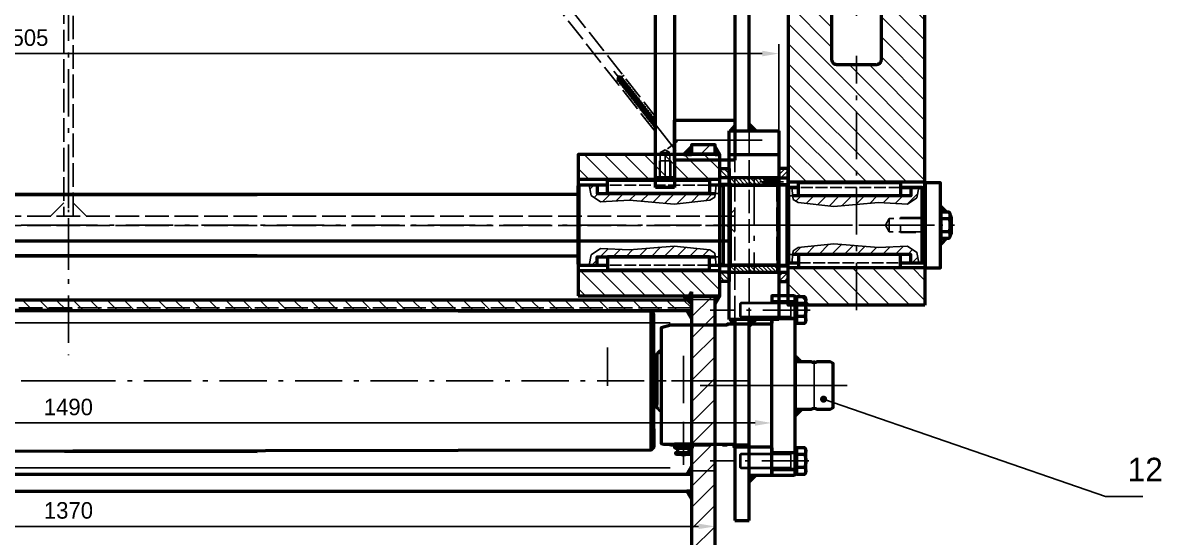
# Model space of a CAD drawing. Extents: x 0 to 5945, y 0 to 4205.
# Drawn here: x 1148 to 2355, y 991 to 1536 of the extents above; entities that cross this region are included whole.
import ezdxf

# ---------------------------------------------------------------- set-up
doc = ezdxf.new("R2010")
doc.units = 0
doc.header["$LTSCALE"] = 5
for name, pattern in [('CENTER', [16, 10, -2.5, 1, -2.5]), ('CENTER2', [8, 5, -1.25, 0.5, -1.25]), ('DASHED', [6.25, 5, -1.25]), ('DASHED2', [3.1, 2.5, -0.6])]:
    doc.linetypes.add(name, pattern=pattern)
doc.layers.get('0').update_dxf_attribs({"color": 4, "linetype": 'CONTINUOUS', "lineweight": 50})
doc.layers.get('Defpoints').update_dxf_attribs({"linetype": 'CONTINUOUS'})
for name, color, linetype, lineweight in [('1', 4, 'CONTINUOUS', 50), ('3', 7, 'DASHED', 25), ('3A', 7, 'DASHED2', 25), ('4', 7, 'CONTINUOUS', 25), ('5', 7, 'CONTINUOUS', 25), ('7', 2, 'CENTER', 25), ('7A', 2, 'CENTER2', 25), ('8', 7, 'CONTINUOUS', 25)]:
    doc.layers.add(name, color=color, linetype=linetype, lineweight=lineweight)
doc.styles.get("Standard").update_dxf_attribs({"font": 'bgdx.shx', "bigfont": 'bghzdx.shx'})
doc.dimstyles.new('GEN-ISO', dxfattribs={"dimscale": 5, "dimtxt": 3.5, "dimasz": 3.5, "dimexe": 2, "dimexo": 0, "dimgap": 1.6, "dimtad": 1, "dimdec": 3, "dimzin": 9, "dimdsep": 46, "dimtxsty": 'Standard', "dimcen": 0, "dimclrd": 256, "dimclre": 256, "dimclrt": 3, "dimadec": 0, "dimazin": 2, "dimtp": 0.1, "dimtm": 0.1, "dimtfac": 0.71, "dimtdec": 3, "dimtmove": 0, "dimatfit": 3, "dimfxl": 0, "dimtzin": 9, "dimlwd": -1, "dimlwe": -1, "dimarcsym": 0})
doc.dimstyles.new('GEN-ISO$7', dxfattribs={"dimscale": 5, "dimtxt": 5, "dimasz": 1.5, "dimexe": 2, "dimexo": 0, "dimgap": 1.6, "dimtad": 1, "dimdec": 3, "dimzin": 9, "dimdsep": 46, "dimtxsty": 'Standard', "dimcen": 0, "dimclrd": 256, "dimclre": 256, "dimclrt": 4, "dimadec": 0, "dimazin": 2, "dimtp": 0.1, "dimtm": 0.1, "dimtfac": 0.71, "dimtdec": 3, "dimtmove": 0, "dimatfit": 3, "dimldrblk": 'DOT', "dimfxl": 0, "dimtzin": 9, "dimlwd": -1, "dimlwe": -1, "dimarcsym": 0})
pattern_1 = [(135, (-1594.542, -2366.011), (-6.735192, -6.735192), [])]
pattern_2 = [(45, (1952.797, -2366.0108), (2.694077, -2.694077), [])]

# ---------------------------------------------------------------- blocks, each defined once
blk = doc.blocks.new('*D11')
at = {"layer": '5'}
for p, q in [((451.7, 1057), (451.7, 1122.3)), ((1941.8, 1057), (1941.8, 1122.3)), ((1924.3, 1112.3), (469.2, 1112.3))]:
    blk.add_line(p, q, dxfattribs=at)
for points in [[(469.2, 1115.2), (469.2, 1109.4), (451.7, 1112.3)], [(1924.3, 1115.3), (1924.3, 1109.4), (1941.8, 1112.3)]]:
    blk.add_solid(points, dxfattribs=at)
at = {"layer": 'Defpoints', "color": 0}
for p in [(451.7, 1112.3), (451.7, 1057), (1941.8, 1057)]:
    blk.add_point(p, dxfattribs=at)
at = {"layer": '5', "color": 3, "insert": (1196.7, 1129.1), "char_height": 17.5, "attachment_point": 5, "rotation": 0.0002}
blk.add_mtext('1490', dxfattribs=at)
blk = doc.blocks.new('*D12')
at = {"layer": '5'}
for p, q in [((511.8, 1009), (511.8, 992.7)), ((1864.3, 1002.7), (529.3, 1002.7)), ((1881.8, 1009), (1881.8, 992.7))]:
    blk.add_line(p, q, dxfattribs=at)
for points in [[(529.3, 1005.6), (529.3, 999.8), (511.8, 1002.7)], [(1864.3, 1005.6), (1864.3, 999.8), (1881.8, 1002.7)]]:
    blk.add_solid(points, dxfattribs=at)
at = {"layer": 'Defpoints', "color": 0}
for p in [(511.8, 1009), (511.8, 1002.7), (1881.8, 1009)]:
    blk.add_point(p, dxfattribs=at)
at = {"layer": '5', "color": 3, "insert": (1196.8, 1019.5), "char_height": 17.5, "attachment_point": 5}
blk.add_mtext('1370', dxfattribs=at)
blk = doc.blocks.new('*D15')
at = {"layer": '5'}
for p, q in [((444.3, 1422), (444.3, 1513.8)), ((1949.3, 1422), (1949.3, 1513.8)), ((1931.8, 1503.8), (461.8, 1503.8))]:
    blk.add_line(p, q, dxfattribs=at)
for points in [[(461.8, 1506.8), (461.8, 1500.9), (444.3, 1503.8)], [(1931.8, 1506.8), (1931.8, 1500.9), (1949.3, 1503.8)]]:
    blk.add_solid(points, dxfattribs=at)
at = {"layer": 'Defpoints', "color": 0}
for p in [(444.3, 1503.8), (444.3, 1422), (1949.3, 1422)]:
    blk.add_point(p, dxfattribs=at)
at = {"layer": '5', "color": 3, "insert": (1149.5, 1520.6), "char_height": 17.5, "attachment_point": 5}
blk.add_mtext('1505', dxfattribs=at)
blk = doc.blocks.new('_Dot')
at = {"color": 0, "linetype": 'ByBlock', "lineweight": -2}
blk.add_line((-0.5, 0), (-1, 0), dxfattribs=at)
at = {"color": 0, "linetype": 'ByBlock', "const_width": 0.5}
blk.add_lwpolyline([(-0.25, 0, 1), (0.25, 0, 1)], format="xyb", close=True, dxfattribs=at)
blk = doc.blocks.new('*X252')
at = {"layer": '8', "lineweight": 25}
for p, q in [((2.1, 23.3), (-10, 11.2)), ((-10, -10), (10, 10)), ((10, -11.2), (-2, -23.2))]:
    blk.add_line(p, q, dxfattribs=at)
blk = doc.blocks.new('*X253')
at = {"layer": '8', "lineweight": 25}
for p, q in [((-3, 18.2), (-7.5, 13.7)), ((-7.5, -7.5), (12.5, 12.5)), ((12.5, -8.7), (-7.1, -28.3))]:
    blk.add_line(p, q, dxfattribs=at)
blk = doc.blocks.new('22107630-Ds')
at = {"layer": '1'}
for p, q in [((-398.4, -56), (-398.4, 88.9)), ((-394, 88.9), (-312, 88.9)), ((-307.6, -56), (-307.6, 88.9)), ((6, 88.9), (8.7, 88.9)), ((7, 87.9), (8.2, 87.9)), ((45.3, 88.9), (48, 88.9)), ((45.8, 87.9), (47, 87.9)), ((-394, -56), (-312, -56)), ((-361, -55), (-393, -55)), ((-313, -55), (-345, -55)), ((6, -56), (48, -56))]:
    blk.add_line(p, q, dxfattribs=at)
for points in [[(-438, -56), (-438, 89), (-394, 88.9), (-393, 87.9), (-393, 77.9)], [(-313, -30.1), (-313, -55), (-312, -56), (6, -56), (7, -55), (7, -9.5)], [(-393, -30.1), (-393, -55), (-394, -56), (-438, -56)], [(-313, -30.1), (-322, -30.1)]]:
    blk.add_lwpolyline(points, dxfattribs=at)
blk.add_lwpolyline([(7, -9.5), (-178, -9.5, -0.414214), (-183, -4.5), (-183, 37.5, -0.414214), (-178, 42.5), (7, 42.5), (7, 87.9), (6, 88.9), (-312, 88.9), (-313, 87.9), (-313, 77.9)], format="xyb", dxfattribs=at)
at = {"layer": '1', "flags": 128}
for points in [[(47, 42.5), (67, 42.5), (67, 88.9), (48, 88.9), (47, 87.9)], [(47, -55), (48, -56), (67, -56), (67, -9.5), (47, -9.5)]]:
    blk.add_lwpolyline(points, close=True, dxfattribs=at)
at = {"layer": '7'}
blk.add_line((-131.3, 16.5), (80.7, 16.5), dxfattribs=at)
at = {"layer": '7', "flags": 128}
for points in [[(-353, 93.9), (-353, 88.9), (-353, -56), (-353, -61)], [(-443, 16.5), (-438, 16.5), (-173.5, 16.5)]]:
    blk.add_lwpolyline(points, dxfattribs=at)
at = {"layer": '7A', "flags": 128}
for points in [[(0, 30), (0, 30), (0, 105.4), (0, 105.4)], [(27, 95), (27, 95), (27, -77.5), (27, -77.5)], [(0, 3), (0, 3), (0, -72.5), (0, -72.5)]]:
    blk.add_lwpolyline(points, dxfattribs=at)
at = {"layer": '8', "lineweight": 25}
for p, q in [((-438, 87.3), (-436.4, 89)), ((-415.2, 88.9), (-438, 66.1)), ((-438, 44.9), (-398.4, 84.5)), ((-307.6, -36.8), (-181.8, 88.9)), ((-203.1, 88.9), (-307.6, -15.6)), ((-307.6, 5.6), (-224.3, 88.9)), ((-245.5, 88.9), (-307.6, 26.8)), ((-307.6, 48), (-266.7, 88.9)), ((-287.9, 88.9), (-307.6, 69.3)), ((-160.6, 88.9), (-305.6, -56)), ((-284.4, -56), (-139.4, 88.9)), ((-118.2, 88.9), (-164.7, 42.5)), ((-143.5, 42.5), (-97, 88.9)), ((-75.8, 88.9), (-122.3, 42.5)), ((-101.1, 42.5), (-54.6, 88.9)), ((-33.3, 88.9), (-79.8, 42.5)), ((-58.6, 42.5), (-12.1, 88.9)), ((7, 86.9), (-37.4, 42.5)), ((-398.4, 63.3), (-438, 23.7)), ((-16.2, 42.5), (7, 65.7)), ((-438, 2.5), (-398.4, 42.1)), ((7, 44.4), (5, 42.5)), ((-183, 24.1), (-263.2, -56)), ((-398.4, 20.9), (-438, -18.7)), ((-242, -56), (-183, 2.9)), ((-438, -39.9), (-398.4, -0.3)), ((-174.3, -9.5), (-220.8, -56)), ((-199.6, -56), (-153.1, -9.5)), ((-131.8, -9.5), (-178.3, -56)), ((-157.1, -56), (-110.6, -9.5)), ((-89.4, -9.5), (-135.9, -56)), ((-114.7, -56), (-68.2, -9.5)), ((-47, -9.5), (-93.5, -56)), ((-72.3, -56), (-25.8, -9.5)), ((-4.6, -9.5), (-51.1, -56)), ((-398.4, -21.5), (-432.9, -56)), ((-29.8, -56), (7, -19.2)), ((-411.7, -56), (-398.4, -42.8)), ((7, -40.4), (-8.6, -56))]:
    blk.add_line(p, q, dxfattribs=at)
at = {"layer": '8'}
for name, p in [('*X253', (54.5, 70.7)), ('*X252', (57, -32.8))]:
    blk.add_blockref(name, p, dxfattribs=at)
blk = doc.blocks.new('22107631-V')
at = {"layer": '1', "flags": 128}
blk.add_lwpolyline([(0, -45), (16.2, -45), (16.2, 45), (0, 45)], close=True, dxfattribs=at)
at = {"layer": '7A'}
blk.add_line((-15, 0.2), (31.2, 0.2), dxfattribs=at)
blk = doc.blocks.new('*X258')
at = {"layer": '8', "lineweight": 25}
for p, q in [((-0.2, 15), (0.2, 15)), ((0.2, 5), (-0.2, 5)), ((-0.2, -5), (0.2, -5)), ((0.2, -15), (-0.2, -15))]:
    blk.add_line(p, q, dxfattribs=at)
blk = doc.blocks.new('22107632-Ss')
at = {"layer": '1'}
for p, q in [((-8.8, 26.9), (-2.7, 20.8)), ((-27.5, 15.1), (-25.5, 15.1)), ((0, 13.9), (-8.8, 13.9)), ((0, 0), (-8.8, 0)), ((-27.5, -0.9), (-25.5, -0.9)), ((-2.7, -6.9), (-8.8, -13.1))]:
    blk.add_line(p, q, dxfattribs=at)
at = {"layer": '1', "flags": 128}
blk.add_lwpolyline([(-9.3, -13.1), (-8.8, -13.1), (-8.8, 26.9), (-9.3, 26.9)], close=True, dxfattribs=at)
for points in [[(1.2, 18.7), (0, 20.8), (-8.8, 20.8), (-8.8, -6.9), (0, -6.9), (1.2, -4.9), (1.2, 18.7)], [(1.2, 16.9), (2.2, 15.9), (2.2, -2.1), (1.2, -3.1)]]:
    blk.add_lwpolyline(points, dxfattribs=at)
blk.add_lwpolyline([(0, 20.8, -0.343148), (0, 13.9, -0.171574), (0, 0, -0.343148), (0, -6.9)], format="xyb", dxfattribs=at)
at = {"layer": '4'}
for p, q in [((-27.5, 14.1), (-25.5, 14.1)), ((-27.5, 0.1), (-25.5, 0.1))]:
    blk.add_line(p, q, dxfattribs=at)
at = {"layer": '8'}
blk.add_blockref('*X258', (-9.1, 7.6), dxfattribs=at)
blk = doc.blocks.new('22107629-V')
at = {"layer": '8'}
h = blk.add_hatch(dxfattribs=at)
h.set_pattern_fill('ANSI31', color=256, scale=3, angle=90, style=0)
h.set_pattern_definition(pattern_1)
h.paths.add_polyline_path([(342.9, 27.3), (343.4, 31), (337.3, 31), (337.3, 31), (229.3, 31), (229.3, 31), (218.3, 31), (218.3, 40), (209.8, 40), (212, 29), (221.8, 22.3), (252.6, 23.8), (299.9, 19.7), (337.7, 23.8)])
h = blk.add_hatch(dxfattribs=at)
h.set_pattern_fill('ANSI31', color=256, scale=3, style=0)
h.set_pattern_definition([(135, (4072.247, 630.506), (6.735192, 6.735192), [])])
h.paths.add_polyline_path([(426.1, 29.8), (425.6, 33.5), (431.8, 33.5), (431.8, 33.5), (539.8, 33.5), (539.8, 33.5), (550.8, 33.5), (550.8, 42.5), (559.2, 42.5), (557, 31.5), (547.2, 24.8), (516.4, 26.3), (469.1, 22.2), (431.3, 26.3)])
h = blk.add_hatch(dxfattribs=at)
h.set_pattern_fill('ANSI31', color=256, scale=3, angle=90, style=0)
h.set_pattern_definition(pattern_1)
h.paths.add_polyline_path([(342.9, -27.3), (343.4, -31), (337.3, -31), (337.3, -31), (229.3, -31), (229.3, -31), (218.3, -31), (218.3, -40), (209.8, -40), (212, -29), (221.8, -22.3), (252.6, -23.8), (299.9, -19.7), (337.7, -23.8)])
h = blk.add_hatch(dxfattribs=at)
h.set_pattern_fill('ANSI31', color=256, scale=3, angle=90, style=0)
h.set_pattern_definition(pattern_1)
h.paths.add_polyline_path([(426.1, -29.8), (425.6, -33.5), (431.8, -33.5), (431.8, -33.5), (539.8, -33.5), (539.8, -33.5), (550.8, -33.5), (550.8, -42.5), (559.2, -42.5), (557, -31.5), (547.2, -24.8), (516.4, -26.3), (469.1, -22.2), (431.3, -26.3)])
at = {"layer": '1'}
for points in [[(229.3, -40), (206.3, -40), (205.3, -39), (205.3, 0.2), (205.3, -0.2), (205.3, 39), (206.3, 40), (229.3, 40)], [(218.3, 40), (218.3, 31), (343.4, 31)], [(550.8, 42.5), (550.8, 33.5), (425.6, 33.5)], [(218.3, -40), (218.3, -31), (343.4, -31)], [(550.8, -42.5), (550.8, -33.5), (425.6, -33.5)]]:
    blk.add_lwpolyline(points, dxfattribs=at)
at = {"layer": '1', "flags": 128}
for points in [[(206.3, -40), (206.3, 0.1), (206.3, -0.1), (206.3, 40)], [(348.3, -40), (348.3, 0.1), (348.3, -0.1), (348.3, 40)], [(349.3, -42.5), (349.3, 0.1), (349.3, -0.1), (349.3, 42.5)], [(416.8, -42.5), (416.8, 0.1), (416.8, -0.1), (416.8, 42.5)], [(420.8, -42.5), (420.8, 0.1), (420.8, -0.1), (420.8, 42.5)], [(569.8, -42.5), (569.8, 0.1), (569.8, -0.1), (569.8, 42.5)], [(570.8, -41.5), (570.8, 0.1), (570.8, -0.1), (570.8, 41.5)]]:
    blk.add_lwpolyline(points, dxfattribs=at)
at = {"layer": '1'}
for points in [[(337.3, 40), (348.3, 40), (348.3, 41.5), (349.3, 42.5), (416.8, 42.5, 0.198753), (417, 41.8, 0.198463), (417.8, 41.5), (419.8, 41.5, 0.198462), (420.5, 41.8, 0.198731), (420.8, 42.5), (431.8, 42.5)], [(539.8, 42.5), (569.8, 42.5), (570.8, 41.5), (570.8, 34.5, 0.413755), (572.8, 32.5), (1310.8, 32.5)], [(1681.8, 42.5), (1651.8, 42.5), (1650.8, 41.5), (1650.8, 34.5, -0.413573), (1648.8, 32.5), (910.8, 32.5)], [(1310.8, -32.5), (572.8, -32.5, 0.199034), (571.3, -33.1, 0.19873), (570.8, -34.5), (570.8, -41.5), (569.8, -42.5), (539.8, -42.5, 0.198731)], [(910.8, -32.5), (1648.8, -32.5, -0.199034), (1650.2, -33.1, -0.198569), (1650.8, -34.5), (1650.8, -41.5), (1651.8, -42.5), (1681.8, -42.5, -0.414645)], [(431.8, -42.5), (420.8, -42.5, 0.198731), (420.5, -41.8, 0.199154), (419.8, -41.5), (417.8, -41.5, 0.199154), (417, -41.8, 0.198753), (416.8, -42.5), (349.3, -42.5), (348.3, -41.5), (348.3, -40), (337.3, -40)]]:
    blk.add_lwpolyline(points, format="xyb", dxfattribs=at)
at = {"layer": '3'}
blk.add_line((241.3, 7), (241.3, -7), dxfattribs=at)
for points in [[(420.8, 42.5), (420.8, 33.5), (425.6, 33.5)], [(420.8, -42.5), (420.8, -33.5), (425.6, -33.5)]]:
    blk.add_lwpolyline(points, dxfattribs=at)
at = {"layer": '3', "flags": 128}
for points in [[(205.3, 8), (229.3, 8), (229.3, -8), (205.3, -8)], [(205.3, 7), (241.3, 7), (245.3, 0), (241.3, -7), (205.3, -7)]]:
    blk.add_lwpolyline(points, dxfattribs=at)
at = {"layer": '3A'}
for points in [[(229.3, 40), (337.3, 40)], [(343.4, 31), (348.3, 31), (348.3, 40)], [(431.8, 42.5), (539.8, 42.5)], [(343.4, -31), (348.3, -31), (348.3, -40)], [(337.3, -40), (229.3, -40)], [(431.8, -42.5), (539.8, -42.5)]]:
    blk.add_lwpolyline(points, dxfattribs=at)
at = {"layer": '4'}
for points in [[(209.8, 40), (212, 29), (221.8, 22.3), (252.6, 23.8), (299.9, 19.7), (337.7, 23.8), (342.9, 27.3), (344.5, 40)], [(559.2, 42.5), (557, 31.5), (547.2, 24.8), (516.4, 26.3), (469.1, 22.2), (431.3, 26.3), (426.1, 29.8), (424.5, 42.5)], [(209.8, -40), (212, -29), (221.8, -22.3), (252.6, -23.8), (299.9, -19.7), (337.7, -23.8), (342.9, -27.3), (344.5, -40)], [(559.2, -42.5), (557, -31.5), (547.2, -24.8), (516.4, -26.3), (469.1, -22.2), (431.3, -26.3), (426.1, -29.8), (424.5, -42.5)]]:
    blk.add_lwpolyline(points, dxfattribs=at)
at = {"layer": '4', "flags": 128}
blk.add_lwpolyline([(346.8, -40), (346.8, 0.1), (346.8, -0.1), (346.8, 40)], dxfattribs=at)
at = {"layer": '7'}
for p, q in [((200, 0), (1110.8, 0)), ((1110.8, 0), (2021.5, 0))]:
    blk.add_line(p, q, dxfattribs=at)
at = {"layer": '7A'}
blk.add_line((1110.8, 47.5), (1110.8, -47.5), dxfattribs=at)
blk = doc.blocks.new('22107591-Ss')
at = {"layer": '8'}
h = blk.add_hatch(dxfattribs=at)
h.set_pattern_fill('ANSI31', color=256, scale=1.2, angle=90, style=0)
h.set_pattern_definition(pattern_2)
h.paths.add_polyline_path([(0, 60), (10, 60), (10, 50), (0, 50)])
h = blk.add_hatch(dxfattribs=at)
h.set_pattern_fill('ANSI31', color=256, scale=1.2, angle=90, style=0)
h.set_pattern_definition(pattern_2)
h.paths.add_polyline_path([(0, -60), (10, -60), (10, -50), (0, -50)])
at = {"layer": '1'}
for p, q in [((0, 50), (10, 50)), ((0, 43), (10, 43)), ((0, -43), (10, -43)), ((0, -50), (10, -50))]:
    blk.add_line(p, q, dxfattribs=at)
at = {"layer": '1', "flags": 128}
blk.add_lwpolyline([(0, -42.505), (0, -59.82), (10, -59.82), (10, 60), (0, 60), (0, 42.505)], dxfattribs=at)
at = {"layer": '7'}
blk.add_line((-3.258, 0), (12.779, 0), dxfattribs=at)
blk = doc.blocks.new('*X224')
at = {"layer": '8', "lineweight": 25}
for p, q in [((-1.1, 4), (-1.3, 4)), ((-1.3, 3), (-0.5, 3)), ((0.1, 2), (-1.3, 2)), ((-1.3, 1), (0.7, 1)), ((1.3, 0), (-1.3, 0)), ((-1.3, -1), (1.9, -1)), ((2.5, -2), (-1.3, -2)), ((-1.3, -3), (3, -3)), ((3.6, -4), (-1.3, -4))]:
    blk.add_line(p, q, dxfattribs=at)
blk = doc.blocks.new('*X225')
at = {"layer": '8', "lineweight": 25}
for p, q in [((-1.1, 4), (-1.3, 4)), ((-1.3, 3), (-0.5, 3)), ((0.1, 2), (-1.3, 2)), ((-1.3, 1), (0.7, 1)), ((1.3, 0), (-1.3, 0)), ((-1.3, -1), (1.9, -1)), ((2.5, -2), (-1.3, -2)), ((-1.3, -3), (3, -3)), ((3.6, -4), (-1.3, -4))]:
    blk.add_line(p, q, dxfattribs=at)
blk = doc.blocks.new('*X226')
at = {"layer": '8', "lineweight": 25}
for p, q in [((3.6, 4), (-1.3, 4)), ((-1.3, 3), (3, 3)), ((2.5, 2), (-1.3, 2)), ((-1.3, 1), (1.9, 1)), ((1.3, 0), (-1.3, 0)), ((-1.3, -1), (0.7, -1)), ((0.1, -2), (-1.3, -2)), ((-1.3, -3), (-0.5, -3)), ((-1.1, -4), (-1.3, -4))]:
    blk.add_line(p, q, dxfattribs=at)
blk = doc.blocks.new('*X227')
at = {"layer": '8', "lineweight": 25}
for p, q in [((3.6, 4), (-1.3, 4)), ((-1.3, 3), (3, 3)), ((2.5, 2), (-1.3, 2)), ((-1.3, 1), (1.9, 1)), ((1.3, 0), (-1.3, 0)), ((-1.3, -1), (0.7, -1)), ((0.1, -2), (-1.3, -2)), ((-1.3, -3), (-0.5, -3)), ((-1.1, -4), (-1.3, -4))]:
    blk.add_line(p, q, dxfattribs=at)
blk = doc.blocks.new('*X228')
at = {"layer": '8', "lineweight": 25}
for p, q in [((-3.6, 4), (1.3, 4)), ((1.3, 3), (-3, 3)), ((-2.5, 2), (1.3, 2)), ((1.3, 1), (-1.9, 1)), ((-1.3, 0), (1.3, 0)), ((1.3, -1), (-0.7, -1)), ((-0.1, -2), (1.3, -2)), ((1.3, -3), (0.5, -3)), ((1.1, -4), (1.3, -4))]:
    blk.add_line(p, q, dxfattribs=at)
blk = doc.blocks.new('*X229')
at = {"layer": '8', "lineweight": 25}
for p, q in [((-1.3, 0), (1.3, 0)), ((1.3, 1), (-0.7, 1)), ((-0.1, 2), (1.3, 2)), ((1.3, 3), (0.5, 3)), ((1.1, 4), (1.3, 4)), ((-3.6, -4), (1.3, -4)), ((1.3, -3), (-3, -3)), ((-2.5, -2), (1.3, -2)), ((1.3, -1), (-1.9, -1))]:
    blk.add_line(p, q, dxfattribs=at)
blk = doc.blocks.new('*X235')
at = {"layer": '8', "lineweight": 50}
for p, q in [((-2.3, 3.5), (5.8, 3.5)), ((4.1, 1.7), (-2.3, 1.7)), ((-2.3, 0), (2.3, 0)), ((0.6, -1.7), (-2.3, -1.7)), ((-2.3, -3.5), (-1.2, -3.5))]:
    blk.add_line(p, q, dxfattribs=at)
blk = doc.blocks.new('*X244')
at = {"layer": '8', "lineweight": 25}
for p, q in [((-60.7, 13.6), (-77.2, -2.9)), ((-66, -13), (-39.4, 13.6)), ((-18.2, 13.6), (-44.8, -13)), ((-23.6, -13), (3, 13.6)), ((24.2, 13.6), (-2.4, -13)), ((18.8, -13), (45.4, 13.6)), ((66.6, 13.6), (40.1, -13)), ((61.3, -13), (72.8, -1.4))]:
    blk.add_line(p, q, dxfattribs=at)
blk = doc.blocks.new('*X245')
at = {"layer": '8', "lineweight": 25}
for p, q in [((-60.2, 14.1), (-80.5, -6.3)), ((-65.5, -12.5), (-39, 14.1)), ((-17.8, 14.1), (-44.3, -12.5)), ((-23.1, -12.5), (3.4, 14.1)), ((24.7, 14.1), (-1.9, -12.5)), ((19.3, -12.5), (45.9, 14.1)), ((67.1, 14.1), (40.6, -12.5)), ((61.8, -12.5), (69.5, -4.8))]:
    blk.add_line(p, q, dxfattribs=at)
blk = doc.blocks.new('*X246')
at = {"layer": '8', "lineweight": 50}
for p, q in [((-2, 3.5), (-1.5, 3.5)), ((0.2, 1.7), (-2, 1.7)), ((-2, 0), (2, 0)), ((3.7, -1.8), (-2, -1.8)), ((-2, -3.5), (5.5, -3.5))]:
    blk.add_line(p, q, dxfattribs=at)
blk = doc.blocks.new('22107624-Ss1')
at = {"layer": '8'}
h = blk.add_hatch(dxfattribs=at)
h.set_pattern_fill('ANSI31', color=256, scale=5, angle=90, style=0)
h.set_pattern_definition([(135, (-1891.309, -2394.835), (-11.22532, -11.22532), [])])
h.paths.add_polyline_path([(152.6, 153.4), (152.6, 155.4), (127.6, 155.4), (127.6, 145.9), (152.6, 145.9)])
h = blk.add_hatch(dxfattribs=at)
h.set_pattern_fill('ANSI31', color=256, scale=5, angle=90, style=0)
h.set_pattern_definition([(135, (-6205.532, -1251.612), (-11.22532, -11.22532), [])])
h.paths.add_polyline_path([(152.6, -5.1), (127.6, -5.1), (127.6, -410.4), (152.6, -410.4)])
h.paths.add_polyline_path([(152.6, -490.4), (127.6, -490.4), (127.6, -510.5), (152.6, -510.5)])
h = blk.add_hatch(dxfattribs=at)
h.set_pattern_fill('ANSI31', color=256, scale=4, style=0)
h.set_pattern_definition([(45, (-2091.309, -2394.835), (-8.980256, 8.980256), [])])
h.paths.add_polyline_path([(1472.6, -20.4), (1472.6, -12.6), (1468.8, -8.7), (156.9, -8.7), (152.6, -13.1), (152.6, -20.4)])
at = {"layer": '1'}
for p, q in [((122.6, 118.9), (272.6, 118.9)), ((122.6, 22), (272.6, 22)), ((161.1, -4.6), (152.6, -13.1)), ((152.6, -194.1), (1472.6, -194.1)), ((1472.6, -211.6), (152.6, -211.6))]:
    blk.add_line(p, q, dxfattribs=at)
at = {"layer": '1', "flags": 128}
for points in [[(127.6, 153.9), (127.6, 145.4), (122.6, 145.4), (127.6, 153.9)], [(152.6, 145.4), (152.6, 153.4), (160.6, 145.4), (152.6, 145.4)], [(127.6, -13.1), (127.6, -4.6), (122.6, -4.6), (127.6, -13.1)], [(127.6, -410.4), (127.6, -5.1), (152.6, -5.1), (152.6, -410.4)], [(152.6, -0.2), (152.6, -8.7), (157.6, -8.7), (152.6, -0.2)], [(152.6, -28.9), (152.6, -20.4), (157.6, -20.4), (152.6, -28.9)], [(152.6, -185.6), (152.6, -194.1), (157.6, -194.1), (152.6, -185.6)], [(152.6, -220.1), (152.6, -211.6), (157.6, -211.6), (152.6, -220.1)]]:
    blk.add_lwpolyline(points, dxfattribs=at)
for points in [[(272.6, -4.6), (122.6, -4.6), (122.6, 145.4), (272.6, 145.4)], [(152.6, 145.9), (127.6, 145.9), (127.6, 155.4), (152.6, 155.4)]]:
    blk.add_lwpolyline(points, close=True, dxfattribs=at)
at = {"layer": '1'}
for points in [[(122.6, 113.7), (123.6, 112.9), (133.6, 112.9)], [(241.6, 112.9), (272.6, 112.9)], [(133.6, 27.9), (123.6, 27.9), (122.6, 26.9)], [(272.6, 27.9), (241.6, 27.9)]]:
    blk.add_lwpolyline(points, dxfattribs=at)
blk.add_lwpolyline([(152.6, -20.4), (1472.6, -20.4), (1472.6, -8.7), (152.6, -8.7)], close=True, dxfattribs=at)
at = {"layer": '3'}
for p, q in [((127.6, -8.5), (152.6, -8.5)), ((152.6, -17.2), (1472.6, -17.2)), ((127.6, -190), (152.6, -190))]:
    blk.add_line(p, q, dxfattribs=at)
at = {"layer": '4'}
for p, q in [((175, -33.2), (1450.2, -33.2)), ((175, -186.7), (1450.2, -186.7))]:
    blk.add_line(p, q, dxfattribs=at)
at = {"layer": '4', "flags": 128}
for points in [[(272.6, 145.4), (122.6, 145.4), (122.6, 118.9), (272.6, 118.9)], [(272.6, 22), (122.6, 22), (122.6, -4.6), (272.6, -4.6)]]:
    blk.add_lwpolyline(points, close=True, dxfattribs=at)
at = {"layer": '8'}
for name, p in [('*X244', (199.8, 131.8)), ('*X229', (126.3, 149.6)), ('*X246', (154.6, 149.5)), ('*X245', (203.1, 7.9)), ('*X228', (126.3, -8.7)), ('*X224', (153.9, -4.6)), ('*X235', (154.9, -8.4)), ('*X226', (153.9, -24.5)), ('*X225', (153.9, -189.9)), ('*X227', (153.9, -215.8))]:
    blk.add_blockref(name, p, dxfattribs=at)
blk = doc.blocks.new('22107565-Ss')
at = {"layer": '1'}
for points in [[(-881.5, 31), (-773.5, 31), (-773.5, 45), (-881.5, 45)], [(-679, 33.5), (-571, 33.5), (-571, 47.5), (-679, 47.5)], [(-881.5, -31), (-773.5, -31), (-773.5, -45), (-881.5, -45)], [(-679, -33.5), (-571, -33.5), (-571, -47.5), (-679, -47.5)]]:
    blk.add_lwpolyline(points, close=True, dxfattribs=at)
at = {"xscale": -1, "rotation": 270}
blk.add_blockref('22107630-Ds', (-851.4, 353), dxfattribs=at)
for name, p in [('22107624-Ss1', (-812.6, -70.4)), ('22107591-Ss', (-700, 0)), ('22107629-V', (-1110.8, 0))]:
    blk.add_blockref(name, p)
at = {"xscale": -1}
for name, p in [('22107591-Ss', (-752.5, 0)), ('22107631-V', (-907.5, -0.2)), ('22107632-Ss', (-933, -7.1))]:
    blk.add_blockref(name, p, dxfattribs=at)
blk = doc.blocks.new('22107666-V')
at = {"layer": '1'}
for p, q in [((149.5, -5.5), (153, -5.5)), ((149.5, -7.5), (149.5, -57.5)), ((149.5, -59.5), (153, -59.5))]:
    blk.add_line(p, q, dxfattribs=at)
at = {"layer": '7'}
for p, q in [((202, 2.8), (202, -37.9)), ((121.5, -6.1), (121.5, -59.5)), ((773, -32.5), (80.6, -32.5))]:
    blk.add_line(p, q, dxfattribs=at)
blk = doc.blocks.new('22107648-V')
at = {"layer": '1'}
for p, q in [((203, 73.5), (203, -73.5)), ((200, 0), (200, 70.5)), ((200, -51), (200, 0))]:
    blk.add_line(p, q, dxfattribs=at)
for points in [[(200, 51), (200, 70.5), (203, 73.5), (1020, 75)], [(1440, 51), (1440, 70.5), (1437, 73.5), (620, 75)], [(200, -51), (200, -70.5), (203, -73.5), (1020, -75)], [(1440, -51), (1440, -70.5), (1437, -73.5), (620, -75)]]:
    blk.add_lwpolyline(points, dxfattribs=at)
blk = doc.blocks.new('*X218')
at = {"layer": '8', "lineweight": 25}
for p, q in [((-1.6, -1.8), (-1.6, 0.2)), ((-1.2, 0.5), (-1.2, -1.8)), ((-0.9, -1.8), (-0.9, 0.9)), ((-0.5, 1.2), (-0.5, -1.8)), ((-0.2, -1.8), (-0.2, 1.6)), ((0.2, 1.9), (0.2, -1.8)), ((0.5, -1.8), (0.5, 2.3)), ((0.9, 2.6), (0.9, -1.8)), ((1.2, -1.8), (1.2, 3)), ((1.6, 3.3), (1.6, -1.8)), ((1.9, -1.8), (1.9, 3.7)), ((2.3, 4), (2.3, -1.8)), ((2.6, -1.8), (2.6, 4.4)), ((3, 4.7), (3, -1.8)), ((3.3, -1.8), (3.3, 5.1)), ((-3.3, -1.6), (-3.3, -1.8)), ((-3, -1.8), (-3, -1.2)), ((-2.6, -0.9), (-2.6, -1.8)), ((-2.3, -1.8), (-2.3, -0.5)), ((-1.9, -0.2), (-1.9, -1.8))]:
    blk.add_line(p, q, dxfattribs=at)
blk = doc.blocks.new('*X219')
at = {"layer": '8', "lineweight": 25}
for p, q in [((-3.3, 1.6), (-3.3, 1.8)), ((-3, 1.8), (-3, 1.2)), ((-2.6, 0.9), (-2.6, 1.8)), ((-2.3, 1.8), (-2.3, 0.5)), ((-1.9, 0.2), (-1.9, 1.8)), ((-1.6, 1.8), (-1.6, -0.2)), ((-1.2, -0.5), (-1.2, 1.8)), ((-0.9, 1.8), (-0.9, -0.9)), ((-0.5, -1.2), (-0.5, 1.8)), ((-0.2, 1.8), (-0.2, -1.6)), ((0.2, -1.9), (0.2, 1.8)), ((0.5, 1.8), (0.5, -2.3)), ((0.9, -2.6), (0.9, 1.8)), ((1.2, 1.8), (1.2, -3)), ((1.6, -3.3), (1.6, 1.8)), ((1.9, 1.8), (1.9, -3.7)), ((2.3, -4), (2.3, 1.8)), ((2.6, 1.8), (2.6, -4.4)), ((3, -4.7), (3, 1.8)), ((3.3, 1.8), (3.3, -5.1))]:
    blk.add_line(p, q, dxfattribs=at)
blk = doc.blocks.new('*X220')
at = {"layer": '8', "lineweight": 50}
for p, q in [((-3.3, 1.6), (-3.3, 1.8)), ((-3, 1.8), (-3, 1.2)), ((-2.6, 0.9), (-2.6, 1.8)), ((-2.3, 1.8), (-2.3, 0.5)), ((-1.9, 0.2), (-1.9, 1.8)), ((-1.6, 1.8), (-1.6, -0.2)), ((-1.2, -0.5), (-1.2, 1.8)), ((-0.9, 1.8), (-0.9, -0.9)), ((-0.5, -1.2), (-0.5, 1.8)), ((-0.2, 1.8), (-0.2, -1.6)), ((0.2, -1.9), (0.2, 1.8)), ((0.5, 1.8), (0.5, -2.3)), ((0.9, -2.6), (0.9, 1.8)), ((1.2, 1.8), (1.2, -3)), ((1.6, -3.3), (1.6, 1.8)), ((1.9, 1.8), (1.9, -3.7)), ((2.3, -4), (2.3, 1.8)), ((2.6, 1.8), (2.6, -4.4)), ((3, -4.7), (3, 1.8)), ((3.3, 1.8), (3.3, -5.1))]:
    blk.add_line(p, q, dxfattribs=at)
blk = doc.blocks.new('*X221')
at = {"layer": '8', "lineweight": 50}
for p, q in [((-1.6, -1.8), (-1.6, 0.2)), ((-1.2, 0.5), (-1.2, -1.8)), ((-0.9, -1.8), (-0.9, 0.9)), ((-0.5, 1.2), (-0.5, -1.8)), ((-0.2, -1.8), (-0.2, 1.6)), ((0.2, 1.9), (0.2, -1.8)), ((0.5, -1.8), (0.5, 2.3)), ((0.9, 2.6), (0.9, -1.8)), ((1.2, -1.8), (1.2, 3)), ((1.6, 3.3), (1.6, -1.8)), ((1.9, -1.8), (1.9, 3.7)), ((2.3, 4), (2.3, -1.8)), ((2.6, -1.8), (2.6, 4.4)), ((3, 4.7), (3, -1.8)), ((3.3, -1.8), (3.3, 5.1)), ((-3.3, -1.6), (-3.3, -1.8)), ((-3, -1.8), (-3, -1.2)), ((-2.6, -0.9), (-2.6, -1.8)), ((-2.3, -1.8), (-2.3, -0.5)), ((-1.9, -0.2), (-1.9, -1.8))]:
    blk.add_line(p, q, dxfattribs=at)
blk = doc.blocks.new('22107667-D')
at = {"layer": '1'}
for p, q in [((-144, 87), (-142.7, 87)), ((-152.8, 81.9), (-144, 81.9)), ((-117.7, 84), (-142.7, 84)), ((-152.8, 68.1), (-144, 68.1)), ((-142.7, 63), (-144, 63)), ((-117.7, 66), (-142.7, 66)), ((-142.7, -37.1), (-149.8, -30)), ((-30.2, -76), (-30.2, -71.5)), ((-28.9, -67), (-28.9, -70.7)), ((-19.5, -67), (-19.5, -70.7)), ((-18.2, -76), (-18.2, -71.5)), ((-152.8, -78.1), (-144, -78.1)), ((-144, -73), (-142.7, -73)), ((-117.7, -76), (-142.7, -76)), ((-152.8, -91.9), (-144, -91.9)), ((-117.7, -94), (-142.7, -94)), ((-142.7, -97), (-144, -97))]:
    blk.add_line(p, q, dxfattribs=at)
at = {"layer": '1', "flags": 128}
for points in [[(-152.8, 88.9, 0.343172), (-152.8, 81.9, 0.171575), (-152.8, 68.1, 0.343172), (-152.8, 61.1)], [(-117.7, 67), (-117.7, 61, 0.414214), (-116.7, 60), (-70.7, 60, 0.414214), (-69.7, 59), (-10.7, 59), (-0.7, 56.3), (-0.7, 0)], [(-0.7, 32.3, -0.011083), (2, 30.2, -0.021756), (3.8, 28.6), (3.8, 0)], [(-142.7, -30), (-159.7, -30, 0.333349), (-165.7, -30), (-179.7, -30), (-182.7, -28.3), (-182.7, 18.3), (-179.7, 20), (-165.7, 20, 0.333349), (-159.7, 20), (-142.7, 20), (-142.7, -30)], [(-142.7, -30), (-159.7, -30, 0.333333), (-165.7, -30), (-179.7, -30), (-182.7, -28.3), (-182.7, 18.3), (-179.7, 20), (-165.7, 20, 0.333333), (-159.7, 20), (-142.7, 20), (-142.7, -30)], [(-0.7, 0), (-0.7, -66.3), (-3.3, -67), (-76.7, -67, 0.414214), (-77.7, -68), (-77.7, -70), (-116.7, -70, 0.414214), (-117.7, -71), (-117.7, -72), (-117.7, -77)], [(-0.7, -32.3, 0.011083), (2, -30.2, 0.021756), (3.8, -28.6), (3.8, 0)], [(-152.8, -71.1, 0.343172), (-152.8, -78.1, 0.171575), (-152.8, -91.9, 0.343172), (-152.8, -98.9)], [(-14.8, -70.7, -0.32878), (-19.5, -70.7, -0.169583), (-28.9, -70.7, -0.32878), (-33.7, -70.7)]]:
    blk.add_lwpolyline(points, format="xyb", dxfattribs=at)
for points in [[(-154, 86.8), (-152.8, 88.9), (-144, 88.9), (-144, 61.1), (-152.8, 61.1), (-154, 63.2), (-154, 86.8)], [(-142.7, -98), (-142.7, 89), (-141.7, 90), (-117.7, 90), (-117.7, 83)], [(-140.7, 90), (-117.7, 90), (-117.7, 84), (-142.7, 84), (-142.7, 88)], [(-154, -73.2), (-152.8, -71.1), (-144, -71.1), (-144, -98.9), (-152.8, -98.9), (-154, -96.8), (-154, -73.2)], [(-117.7, -93), (-117.7, -100), (-140.7, -100)]]:
    blk.add_lwpolyline(points, dxfattribs=at)
at = {"layer": '1'}
for points in [[(-142.7, 66), (-117.7, 66), (-117.7, 61, 0.414214), (-116.7, 60), (-70.7, 60, 0.414214), (-69.7, 59), (-10.7, 59), (-0.7, 56.3), (-0.7, 46.3)], [(-30, -67), (-76.7, -67, 0.414214), (-77.7, -68), (-77.7, -70), (-116.7, -70, 0.414214), (-117.7, -71), (-117.7, -76), (-142.7, -76), (-142.7, 66)]]:
    blk.add_lwpolyline(points, format="xyb", dxfattribs=at)
blk.add_lwpolyline([(-0.7, -46.3), (-0.7, -66.3), (-3.3, -67), (-18.5, -67)], dxfattribs=at)
at = {"layer": '1', "flags": 128}
for points in [[(-14.8, -67), (-14.8, -70.7), (-16.2, -71.5), (-32.3, -71.5), (-33.7, -70.7), (-33.7, -67)], [(-117.7, -94), (-117.7, -100), (-141.7, -100), (-142.7, -99), (-142.7, -94)]]:
    blk.add_lwpolyline(points, close=True, dxfattribs=at)
blk.add_lwpolyline([(-31.2, -78), (-17.2, -78, 0.414214), (-16.2, -77), (-16.2, -76.3, 0.41437), (-16.5, -76), (-31.9, -76, 0.199066), (-32.1, -76.1, 0.198718), (-32.2, -76.3), (-32.2, -77, 0.414214)], format="xyb", close=True, dxfattribs=at)
at = {"layer": '1'}
blk.add_arc((-24.2, -77.5), 1.45, 199.7509, 340.5243, dxfattribs=at)
at = {"layer": '4'}
for p, q in [((-142.7, 83), (-86.4, 83)), ((-138, 83), (-138, 67)), ((-138, 81.8), (-86.4, 81.8)), ((-86.4, 81.8), (-84, 81.8)), ((-85.2, 83), (-85.2, 67)), ((-142.7, 67), (-86.4, 67)), ((-138, 68.2), (-86.4, 68.2)), ((-86.4, 68.2), (-84, 68.2)), ((-142.7, 27.1), (-149.8, 20)), ((-142.7, 27.1), (-149.8, 20)), ((-142.7, -37.1), (-149.8, -30)), ((-142.7, -77), (-86.4, -77)), ((-138, -77), (-138, -93)), ((-138, -78.2), (-86.4, -78.2)), ((-86.4, -78.2), (-84, -78.2)), ((-85.2, -77), (-85.2, -93)), ((-142.7, -93), (-86.4, -93)), ((-138, -91.8), (-86.4, -91.8)), ((-86.4, -91.8), (-84, -91.8))]:
    blk.add_line(p, q, dxfattribs=at)
at = {"layer": '4', "flags": 128}
for points in [[(-86.4, 83), (-85.2, 83), (-84, 81.8)], [(-86.4, 67), (-85.2, 67), (-84, 68.2), (-84, 81.8)], [(-86.4, -77), (-85.2, -77), (-84, -78.2)], [(-86.4, -93), (-85.2, -93), (-84, -91.8), (-84, -78.2)]]:
    blk.add_lwpolyline(points, dxfattribs=at)
at = {"layer": '7'}
for p, q in [((-162.7, 21.6), (-162.7, -31.8)), ((-162.7, 21.6), (-162.7, -31.8)), ((-63, 0), (-91.6, 0)), ((-11.7, 0), (-57.1, 0)), ((5.8, 0), (-5.8, 0)), ((-197.7, -5), (-63.7, -5)), ((-24.2, -43.6), (-24.2, -68.7))]:
    blk.add_line(p, q, dxfattribs=at)
at = {"layer": '7', "flags": 128}
for points in [[(-158.5, 75), (-115.8, 75), (-77.7, 75), (-52.7, 75)], [(-24.2, -89), (-24.2, -79), (-24.2, -61.5), (-24.2, -51.5)], [(-157.2, -85), (-115.5, -85), (-77.7, -85), (-52.7, -85)]]:
    blk.add_lwpolyline(points, dxfattribs=at)
blk.add_lwpolyline([(-3.3, -67), (-10.7, -69), (-76.7, -69, 0.414214), (-77.7, -70)], format="xyb", dxfattribs=at)
at = {"layer": '8'}
for name, p in [('*X218', (-146.3, 21.8)), ('*X221', (-146.3, 21.8)), ('*X219', (-146.3, -31.8)), ('*X220', (-146.3, -31.8))]:
    blk.add_blockref(name, p, dxfattribs=at)
blk = doc.blocks.new('22107665-V')
for name, p in [('22107667-D', (-627.3, 0)), ('22107648-V', (-820, 0)), ('22107666-V', (-773, 32.5))]:
    blk.add_blockref(name, p)
at = {"xscale": -1}
blk.add_blockref('22107666-V', (773, 32.5), dxfattribs=at)
blk = doc.blocks.new('*X179')
at = {"layer": '8', "lineweight": 25}
for p, q in [((-19.7, 3.6), (-25.4, -2)), ((-25.4, 2.2), (-23.9, 3.6)), ((-23, -3.9), (-15.5, 3.6)), ((-11.2, 3.6), (-18.7, -3.9)), ((-14.5, -3.9), (-7, 3.6)), ((-2.7, 3.6), (-10.2, -3.9)), ((-6, -3.9), (1.5, 3.6)), ((5.7, 3.6), (-1.8, -3.9)), ((2.5, -3.9), (10, 3.6)), ((14.2, 3.6), (6.7, -3.9)), ((11, -3.9), (18.5, 3.6)), ((22.7, 3.6), (15.2, -3.9)), ((19.5, -3.9), (26.5, 3.2)), ((27.1, -0.5), (23.7, -3.9))]:
    blk.add_line(p, q, dxfattribs=at)
blk = doc.blocks.new('*X180')
at = {"layer": '8', "lineweight": 25}
for p, q in [((-20.4, 1.9), (-18.5, 3.8)), ((-14.3, 3.8), (-16.2, 1.9)), ((-11.9, 1.9), (-10, 3.8)), ((-9, -3.7), (-1.5, 3.8)), ((-5.8, 3.8), (-8.7, 0.8)), ((2.7, 3.8), (-4.8, -3.7)), ((-0.6, -3.7), (6.9, 3.8)), ((11.2, 3.8), (3.7, -3.7)), ((7.9, -3.7), (15.4, 3.8)), ((19.7, 3.8), (12.2, -3.7)), ((16.4, -3.7), (23.9, 3.8)), ((28.2, 3.8), (20.7, -3.7)), ((24.9, -3.7), (29.2, 0.5)), ((-20.4, -2.3), (-21.8, -3.7)), ((-17.5, -3.7), (-16.1, -2.3)), ((-11.9, -2.3), (-13.3, -3.7))]:
    blk.add_line(p, q, dxfattribs=at)
blk = doc.blocks.new('22107571-Vs')
at = {"layer": '1'}
for p, q in [((9, 48.5), (9, 43.5)), ((0, 43.5), (0, -43.5)), ((1, 42.2), (1, -42.5)), ((14, 48.1), (14, 43.9)), ((51.5, 42.5), (51.5, -42.5)), ((52.5, 43.5), (52.5, -43.5))]:
    blk.add_line(p, q, dxfattribs=at)
at = {"layer": '1', "flags": 128}
for points in [[(0, 43.5), (0, 49), (1, 50), (51.5, 50), (52.5, 49), (52.5, 43.5), (51.5, 42.5), (1, 42.5)], [(0, -43.5), (1, -42.5), (51.5, -42.5), (52.5, -43.5), (52.5, -49), (51.5, -50), (1, -50), (0, -49)]]:
    blk.add_lwpolyline(points, close=True, dxfattribs=at)
blk.add_lwpolyline([(0, 48.1), (14, 48.1), (15.2, 46), (14, 43.9), (0, 43.9)], dxfattribs=at)
at = {"layer": '4'}
for p, q in [((0, 48.5), (9, 48.5)), ((9, 43.5), (0, 43.5))]:
    blk.add_line(p, q, dxfattribs=at)
at = {"layer": '7', "flags": 128}
for points in [[(26.2, 51), (26.2, 50), (26.2, -50), (26.2, -51)], [(-5, 46), (0, 46), (15.2, 46), (20.2, 46)], [(-1, 0), (0, 0), (52.5, 0), (53.5, 0)]]:
    blk.add_lwpolyline(points, dxfattribs=at)
at = {"layer": '8'}
for name, p in [('*X180', (23.3, 46.2)), ('*X179', (25.4, -46.1))]:
    blk.add_blockref(name, p, dxfattribs=at)
blk = doc.blocks.new('22107563B1-S1')
at = {"layer": '1'}
for p, q in [((-721, -2183), (-721, -1516)), ((-622, -2243), (-622, -1693)), ((-706, -1914.2), (-706, -2183)), ((-706, -1914.2), (-706, -2183)), ((-642, -1914.2), (-642, -2243)), ((-700, -2183), (-752.5, -2183)), ((-752.5, -2183), (-752.5, -2383)), ((-721, -2175.9), (-728.1, -2183)), ((-728.1, -2183), (-721, -2183)), ((-721, -2183), (-721, -2175.9)), ((-706, -2171.9), (-706, -2214.1)), ((-642, -2171.9), (-706, -2171.9)), ((-706, -2177.3), (-701, -2183)), ((-706, -2183), (-706, -2177.3)), ((-701, -2183), (-706, -2183)), ((-700, -2383), (-700, -2183)), ((-642, -2214.1), (-642, -2171.9)), ((-700, -2208), (-752.5, -2208)), ((-706, -2214.1), (-642, -2214.1)), ((-642, -2233), (-622, -2233)), ((-642, -2243), (-622, -2243)), ((-700, -2284.6), (-698.9, -2283.5)), ((-698.9, -2283.5), (-700, -2283.5)), ((-700, -2283.5), (-700, -2284.6)), ((-700, -2300), (700, -2300)), ((-752.5, -2383), (-700, -2383)), ((-745, -2548), (-745, -2383)), ((-721, -2390.1), (-728.1, -2383)), ((-728.1, -2383), (-721, -2383)), ((-721, -2596), (-721, -2383)), ((-721, -2383), (-721, -2390.1)), ((-706, -2383), (-706, -2596)), ((-706, -2388.7), (-701, -2383)), ((-701, -2383), (-706, -2383)), ((-706, -2383), (-706, -2388.7)), ((-721, -2516.4), (-706, -2516.4)), ((-721, -2548), (-745, -2548)), ((-728.1, -2548), (-721, -2555)), ((-706, -2596), (-721, -2596))]:
    blk.add_line(p, q, dxfattribs=at)
at = {"layer": '3'}
for p, q in [((-107.6, -1513.5), (-622, -2168.1)), ((-622, -2184.3), (-99.7, -1519.7)), ((-5, -2273.5), (-5, -1513.5)), ((5, -1513.5), (5, -2273.5)), ((-721, -2183), (-721, -2383)), ((-706, -2383), (-706, -2183)), ((-705, -2183), (-700, -2183)), ((-700, -2183), (-700, -2204.2)), ((-637.1, -2206), (-632, -2203.1)), ((-637.1, -2233), (-637.1, -2206)), ((-637.1, -2206), (-626.9, -2206)), ((-632, -2203.1), (-626.9, -2206)), ((-626.9, -2206), (-626.9, -2233)), ((-638, -2233), (-638, -2215)), ((-638, -2215), (-626, -2215)), ((-626, -2215), (-626, -2233)), ((-750.5, -2233), (-752.5, -2231)), ((-700, -2233), (-750.5, -2233)), ((-750.5, -2233), (-750.5, -2333)), ((-698.9, -2273.5), (-706, -2266.4)), ((-5, -2259.4), (-19.1, -2273.5)), ((5, -2259.4), (19.1, -2273.5)), ((-700, -2273.5), (-706, -2273.5)), ((-706, -2273.5), (-706, -2283.5)), ((700, -2273.5), (-700, -2273.5)), ((5, -2273.5), (-5, -2273.5)), ((-698.9, -2283.5), (-706, -2290.6)), ((-706, -2283.5), (-700, -2283.5)), ((-700, -2283.5), (700, -2283.5)), ((-750.5, -2333), (-752.5, -2335)), ((-700, -2333), (-750.5, -2333))]:
    blk.add_line(p, q, dxfattribs=at)
at = {"layer": '4'}
for p, q in [((-585.9, -2126.2), (-622, -2172.3)), ((-622, -2180.4), (-581.9, -2129.2))]:
    blk.add_line(p, q, dxfattribs=at)
blk.add_arc((-583.9, -2127.7), 2.49, 321.9374, 141.9406, dxfattribs=at)
at = {"layer": '7'}
for p, q in [((0, -117.7), (0, -2420.9)), ((-643.6, -2204), (-577.7, -2119.8)), ((-588.6, -2124), (-580.2, -2130.6)), ((-710, -2193), (-735, -2193)), ((-667, -2193), (-710, -2193)), ((-642, -2193), (-667, -2193)), ((-645.2, -2194), (-634.8, -2202.2)), ((-632, -2233), (-632, -2206)), ((-795.2, -2453), (-669.4, -2453))]:
    blk.add_line(p, q, dxfattribs=at)
at = {"layer": '8', "lineweight": 50}
for p, q in [((-592.5, -2134.6), (-585.3, -2133.5)), ((-583.7, -2131.5), (-590.9, -2132.6)), ((-589.3, -2130.6), (-582.1, -2129.5)), ((-581.4, -2127.6), (-587.7, -2128.6)), ((-586.2, -2126.6), (-582.1, -2125.9)), ((-601.9, -2146.7), (-594.7, -2145.6)), ((-593.2, -2143.6), (-600.3, -2144.7)), ((-598.8, -2142.7), (-591.6, -2141.6)), ((-590, -2139.5), (-597.2, -2140.6)), ((-595.6, -2138.6), (-588.4, -2137.5)), ((-586.9, -2135.5), (-594, -2136.6)), ((-611.4, -2158.8), (-604.2, -2157.7)), ((-602.6, -2155.6), (-609.8, -2156.7)), ((-608.2, -2154.7), (-601, -2153.6)), ((-599.5, -2151.6), (-606.7, -2152.7)), ((-605.1, -2150.7), (-597.9, -2149.6)), ((-596.3, -2147.6), (-603.5, -2148.7)), ((-620.8, -2170.8), (-613.6, -2169.7)), ((-612.1, -2167.7), (-619.3, -2168.8)), ((-617.7, -2166.8), (-610.5, -2165.7)), ((-608.9, -2163.7), (-616.1, -2164.8)), ((-614.5, -2162.8), (-607.3, -2161.7)), ((-605.8, -2159.7), (-613, -2160.8)), ((-721, -2182.2), (-727.2, -2182.2)), ((-725.5, -2180.4), (-721, -2180.4)), ((-721, -2178.7), (-723.7, -2178.7)), ((-722, -2176.9), (-721, -2176.9)), ((-704.8, -2178.7), (-706, -2178.7)), ((-706, -2180.4), (-703.3, -2180.4)), ((-701.7, -2182.2), (-706, -2182.2)), ((-615.2, -2171.7), (-622, -2172.8)), ((-622, -2174.6), (-616.8, -2173.8)), ((-618.4, -2175.8), (-622, -2176.3)), ((-622, -2178.1), (-619.9, -2177.8)), ((-621.5, -2179.8), (-622, -2179.9)), ((-699.1, -2283.7), (-700, -2283.7)), ((-721, -2383.8), (-727.2, -2383.8)), ((-725.5, -2385.6), (-721, -2385.6)), ((-721, -2387.3), (-723.7, -2387.3)), ((-701.7, -2383.8), (-706, -2383.8)), ((-706, -2385.6), (-703.3, -2385.6)), ((-704.8, -2387.3), (-706, -2387.3)), ((-722, -2389.1), (-721, -2389.1)), ((-721, -2549.1), (-726.9, -2549.1)), ((-725.2, -2550.9), (-721, -2550.9)), ((-721, -2552.6), (-723.4, -2552.6)), ((-721.7, -2554.4), (-721, -2554.4))]:
    blk.add_line(p, q, dxfattribs=at)
for name, p in [('22107565-Ss', (0, -2283)), ('22107571-Vs', (-752.5, -2283)), ('22107665-V', (0, -2448))]:
    blk.add_blockref(name, p)

msp = doc.modelspace()

# ---------------------------------------------------------------- block references
at = {"xscale": -1}
msp.add_blockref('22107563B1-S1', (1196.7995, 3605), dxfattribs=at)

# ---------------------------------------------------------------- texts
at = {"layer": '5', "color": 4, "insert": (2318.9974, 1050.4034), "char_height": 25, "attachment_point": 7}
msp.add_mtext('12\\C3;\\H0.7x;', dxfattribs=at)

# ---------------------------------------------------------------- dimensions: what is measured, and where the dimension line sits
at = {"layer": '5'}
dim = msp.add_linear_dim(base=(444.2993, 1503.8381), p1=(1949.2999, 1422), p2=(444.2993, 1422), angle=180, dimstyle='GEN-ISO', override={"dimdec": 2, "dimpost": '<>'}, dxfattribs=at)
dim.commit()
dim.dimension.update_dxf_attribs({"geometry": '*D15', "text_midpoint": (1149.5165, 1503.8381), "dimtype": 160})
for base, p1, p2, angle, override, picture, middle in [((451.6537, 1112.3326), (1941.799, 1057.0457), (451.6539, 1057.0457), 0.0002073, {"dimdec": 0, "dimpost": '<>'}, '*D11', (1196.7262, 1129.0853)), ((511.7992, 1002.7229), (1881.7993, 1009.0458), (511.7992, 1009.0458), 180, {"dimpost": '<>'}, '*D12', (1196.7992, 1019.4729))]:
    dim = msp.add_linear_dim(base=base, p1=p1, p2=p2, angle=angle, dimstyle='GEN-ISO', override=override, dxfattribs=at)
    dim.commit()
    dim.dimension.update_dxf_attribs({"geometry": picture, "text_midpoint": middle})

# ---------------------------------------------------------------- leaders
at = {"layer": '5', "annotation_type": 0, "has_hookline": 1, "hookline_direction": 0, "text_width": 24.0015}
msp.add_leader([(1996.7942, 1137.5336), (2295.4974, 1034.4034), (2302.9974, 1034.4034)], dimstyle='GEN-ISO$7', dxfattribs=at)

doc.saveas('drawing.dxf')
